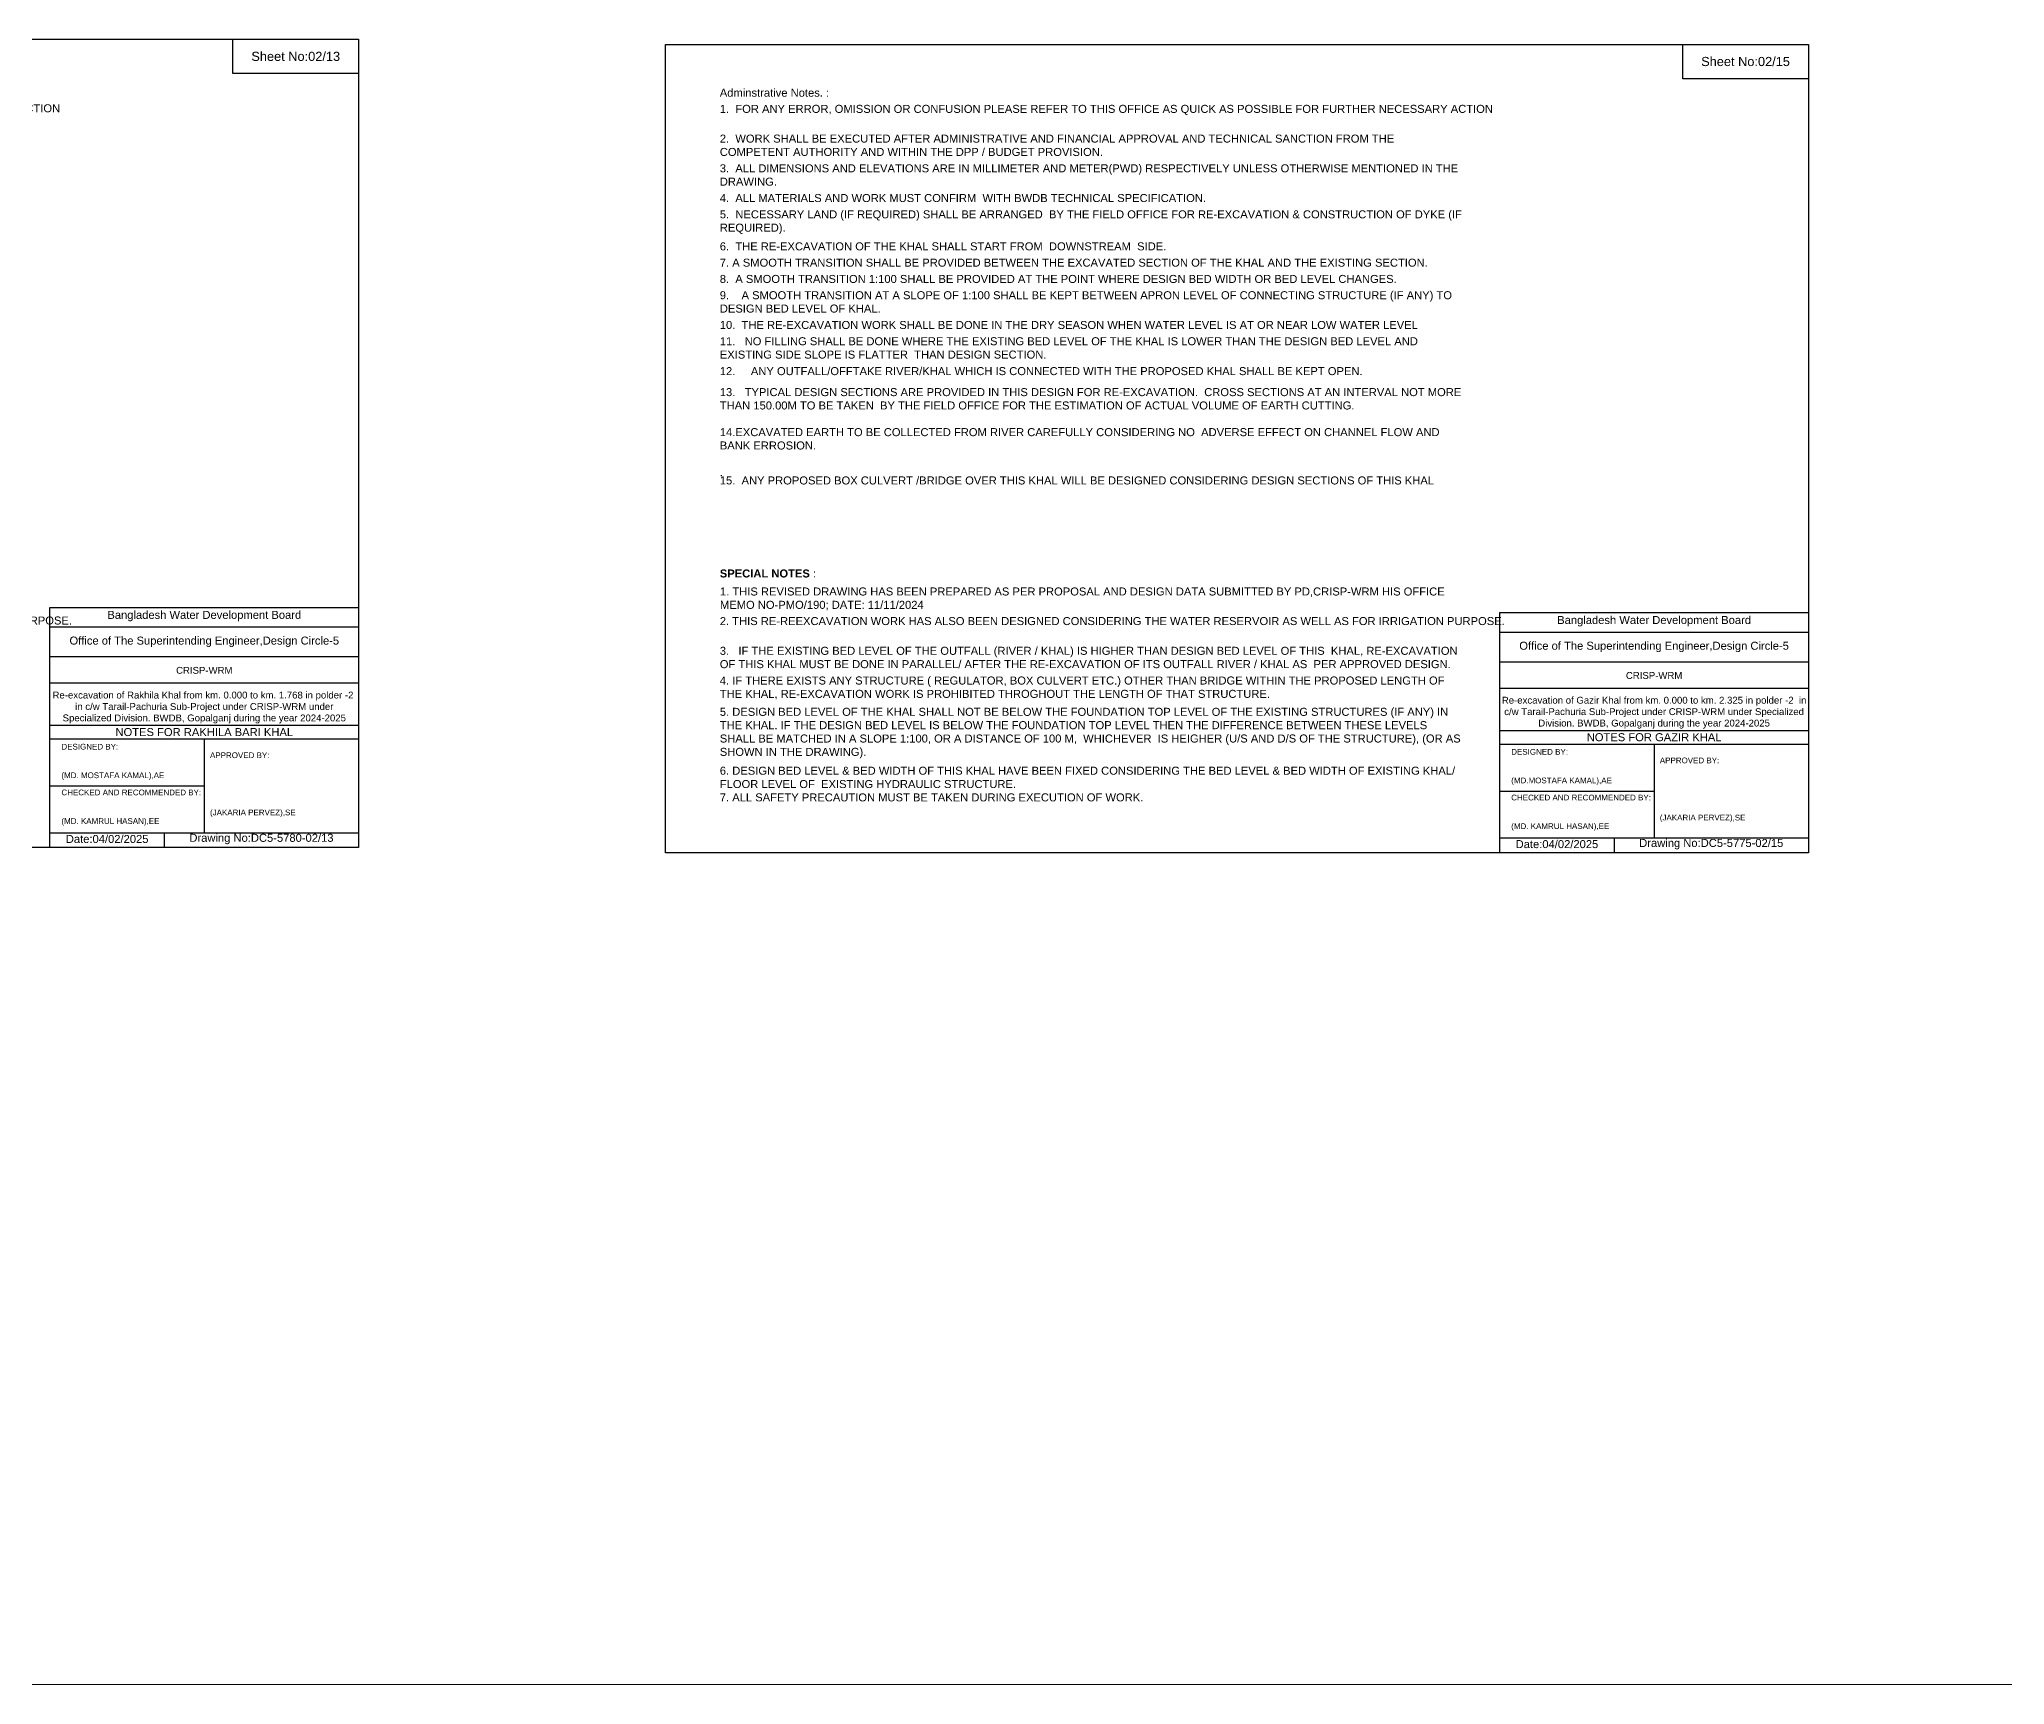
# Model space of a CAD drawing. Header units: inches. Extents: x 85948 to 293477, y -21150 to 8018.
# Drawn here: x 128281 to 142037, y -21150 to -9637 of the extents above; entities that cross this region are included whole.
import ezdxf

# ---------------------------------------------------------------- set-up
doc = ezdxf.new("R2010")
doc.units = ezdxf.units.IN
doc.header["$LTSCALE"] = 7
doc.header["$MEASUREMENT"] = 0
doc.layers.add('Cross Section Labels', color=7, linetype='Continuous', lineweight=9)
doc.styles.get("Standard").update_dxf_attribs({"font": 'arial.ttf'})

msp = doc.modelspace()

# ---------------------------------------------------------------- linework, layer by layer
for points in [[(122516, -9637), (130516, -9637), (130516, -15293), (122516, -15293)], [(129636, -9637), (130516, -9637), (130516, -9877), (129636, -9877)], [(132663, -9673), (140663, -9673), (140663, -15329), (132663, -15329)], [(139783, -9673), (140663, -9673), (140663, -9913), (139783, -9913)]]:
    msp.add_lwpolyline(points, close=True)
for points in [[(128356, -15293), (128356, -13613), (130516, -13613)], [(128356, -13749), (130516, -13749)], [(138503, -15329), (138503, -13649), (140663, -13649)], [(138503, -13785), (140663, -13785)], [(128356, -13957), (130516, -13957)], [(138503, -13993), (140663, -13993)], [(128356, -14141), (130516, -14141)], [(138503, -14177), (140663, -14177)], [(128356, -14437), (130516, -14437)], [(128356, -14533), (130516, -14533)], [(129436, -14533), (129436, -15189)], [(138503, -14473), (140663, -14473)], [(138503, -14569), (140663, -14569)], [(139583, -14569), (139583, -15225)], [(128356, -14861), (129436, -14861)], [(138503, -14897), (139583, -14897)], [(128356, -15189), (130516, -15189)], [(129156, -15189), (129156, -15293)], [(138503, -15225), (140663, -15225)], [(139303, -15225), (139303, -15329)]]:
    msp.add_lwpolyline(points)
at = {"layer": 'Cross Section Labels'}
msp.add_line((293477, -21150), (85948, -21150), dxfattribs=at)

# ---------------------------------------------------------------- texts
at = {"attachment_point": 5}
for s, insert, char_height in [('Sheet No:02/13', (130076, -9757), 64), ('Sheet No:02/15', (140223, -9793), 64), ('Bangladesh Water Development Board', (129436, -13673), 56), ('Bangladesh Water Development Board', (139583, -13709), 56), ('Office of The Superintending Engineer,Design Circle-5', (129436, -13853), 56), ('Office of The Superintending Engineer,Design Circle-5', (139583, -13889), 56)]:
    msp.add_mtext(s, dxfattribs=dict(at, insert=insert, char_height=char_height))
for s, insert, char_height, width, attachment_point in [('Adminstrative Notes. :', (133044, -9983), 56, 5200, 1), ('1.  FOR ANY ERROR, OMISSION OR CONFUSION PLEASE REFER TO THIS OFFICE AS QUICK AS POSSIBLE FOR FURTHER NECESSARY ACTION', (123016, -10092), 56, 5200, 1), ('1.  FOR ANY ERROR, OMISSION OR CONFUSION PLEASE REFER TO THIS OFFICE AS QUICK AS POSSIBLE FOR FURTHER NECESSARY ACTION', (133044, -10096), 56, 5200, 1), ('2.  WORK SHALL BE EXECUTED AFTER ADMINISTRATIVE AND FINANCIAL APPROVAL AND TECHNICAL SANCTION FROM THE COMPETENT AUTHORITY AND WITHIN THE DPP / BUDGET PROVISION. ', (133044, -10304), 56, 5200, 1), ('3.  ALL DIMENSIONS AND ELEVATIONS ARE IN MILLIMETER AND METER(PWD) RESPECTIVELY UNLESS OTHERWISE MENTIONED IN THE DRAWING.', (133044, -10512), 56, 5200, 1), ('4.  ALL MATERIALS AND WORK MUST CONFIRM  WITH BWDB TECHNICAL SPECIFICATION.', (133044, -10720), 56, 5200, 1), ('5.  NECESSARY LAND (IF REQUIRED) SHALL BE ARRANGED  BY THE FIELD OFFICE FOR RE-EXCAVATION & CONSTRUCTION OF DYKE (IF REQUIRED).', (133044, -10834), 56, 5200, 1), ('6.  THE RE-EXCAVATION OF THE KHAL SHALL START FROM  DOWNSTREAM  SIDE.', (133044, -11058), 56, 5200, 1), ('7. A SMOOTH TRANSITION SHALL BE PROVIDED BETWEEN THE EXCAVATED SECTION OF THE KHAL AND THE EXISTING SECTION.', (133044, -11172), 56, 5200, 1), ('8.  A SMOOTH TRANSITION 1:100 SHALL BE PROVIDED AT THE POINT WHERE DESIGN BED WIDTH OR BED LEVEL CHANGES.', (133044, -11286), 56, 5200, 1), ('9.    A SMOOTH TRANSITION AT A SLOPE OF 1:100 SHALL BE KEPT BETWEEN APRON LEVEL OF CONNECTING STRUCTURE (IF ANY) TO DESIGN BED LEVEL OF KHAL.', (133044, -11400), 56, 5200, 1), ('10.  THE RE-EXCAVATION WORK SHALL BE DONE IN THE DRY SEASON WHEN WATER LEVEL IS AT OR NEAR LOW WATER LEVEL', (133044, -11608), 56, 5200, 1), ('11.   NO FILLING SHALL BE DONE WHERE THE EXISTING BED LEVEL OF THE KHAL IS LOWER THAN THE DESIGN BED LEVEL AND EXISTING SIDE SLOPE IS FLATTER  THAN DESIGN SECTION.', (133044, -11722), 56, 5200, 1), ('12.     ANY OUTFALL/OFFTAKE RIVER/KHAL WHICH IS CONNECTED WITH THE PROPOSED KHAL SHALL BE KEPT OPEN.', (133044, -11931), 56, 5200, 1), ('13.   TYPICAL DESIGN SECTIONS ARE PROVIDED IN THIS DESIGN FOR RE-EXCAVATION.  CROSS SECTIONS AT AN INTERVAL NOT MORE THAN 150.00M TO BE TAKEN  BY THE FIELD OFFICE FOR THE ESTIMATION OF ACTUAL VOLUME OF EARTH CUTTING. ^J^J14.EXCAVATED EARTH TO BE COLLECTED FROM RIVER CAREFULLY CONSIDERING NO  ADVERSE EFFECT ON CHANNEL FLOW AND BANK ERROSION.^J^J.', (133044, -12078), 56, 5200, 1), ('15.  ANY PROPOSED BOX CULVERT /BRIDGE OVER THIS KHAL WILL BE DESIGNED CONSIDERING DESIGN SECTIONS OF THIS KHAL', (133044, -12696), 56, 5200, 1), ('{\\fArial|b1|i0|c0|p34;SPECIAL NOTES} :', (133044, -13347), 56, 5200, 1), ('1. THIS REVISED DRAWING HAS BEEN PREPARED AS PER PROPOSAL AND DESIGN DATA SUBMITTED BY PD,CRISP-WRM HIS OFFICE MEMO NO-PMO/190; DATE: 11/11/2024', (133045, -13473), 56, 5200, 1), ('2. THIS RE-REEXCAVATION WORK HAS ALSO BEEN DESIGNED CONSIDERING THE WATER RESERVOIR AS WELL AS FOR IRRIGATION PURPOSE.  ', (123016, -13676), 56, 5200, 1), ('2. THIS RE-REEXCAVATION WORK HAS ALSO BEEN DESIGNED CONSIDERING THE WATER RESERVOIR AS WELL AS FOR IRRIGATION PURPOSE.  ', (133044, -13680), 56, 5200, 1), ('3.   IF THE EXISTING BED LEVEL OF THE OUTFALL (RIVER / KHAL) IS HIGHER THAN DESIGN BED LEVEL OF THIS  KHAL, RE-EXCAVATION OF THIS KHAL MUST BE DONE IN PARALLEL/ AFTER THE RE-EXCAVATION OF ITS OUTFALL RIVER / KHAL AS  PER APPROVED DESIGN.^J', (133044, -13888), 56, 5200, 1), ('CRISP-WRM', (129436, -14053), 48, 2240, 5), ('4. IF THERE EXISTS ANY STRUCTURE ( REGULATOR, BOX CULVERT ETC.) OTHER THAN BRIDGE WITHIN THE PROPOSED LENGTH OF THE KHAL, RE-EXCAVATION WORK IS PROHIBITED THROGHOUT THE LENGTH OF THAT STRUCTURE.', (133044, -14096), 56, 5200, 1), ('CRISP-WRM', (139583, -14089), 48, 2240, 5), ('Re-excavation of Rakhila Khal from km. 0.000 to km. 1.768 in polder -2  in c/w Tarail-Pachuria Sub-Project under CRISP-WRM under Specialized Division. BWDB, Gopalganj during the year 2024-2025', (129436, -14313), 48, 2160, 5), ('Re-excavation of Gazir Khal from km. 0.000 to km. 2.325 in polder -2  in c/w Tarail-Pachuria Sub-Project under CRISP-WRM under Specialized Division. BWDB, Gopalganj during the year 2024-2025', (139583, -14349), 48, 2160, 5), ('5. DESIGN BED LEVEL OF THE KHAL SHALL NOT BE BELOW THE FOUNDATION TOP LEVEL OF THE EXISTING STRUCTURES (IF ANY) IN THE KHAL. IF THE DESIGN BED LEVEL IS BELOW THE FOUNDATION TOP LEVEL THEN THE DIFFERENCE BETWEEN THESE LEVELS SHALL BE MATCHED IN A SLOPE 1:100, OR A DISTANCE OF 100 M,  WHICHEVER  IS HEIGHER (U/S AND D/S OF THE STRUCTURE), (OR AS SHOWN IN THE DRAWING).^J', (133044, -14315), 56, 5200, 1), ('DESIGNED BY:^J^J^J(MD. MOSTAFA KAMAL),AE', (128436, -14693), 40, 1120, 4), ('NOTES FOR RAKHILA BARI KHAL', (129436, -14485), 56, 2240, 5), ('NOTES FOR GAZIR KHAL', (139583, -14521), 56, 2240, 5), ('APPROVED BY:^J^J^J^J^J^J(JAKARIA PERVEZ),SE', (129476, -14853), 40, 1120, 4), ('DESIGNED BY:^J^J^J(MD.MOSTAFA KAMAL),AE', (138583, -14729), 40, 1120, 4), ('APPROVED BY:^J^J^J^J^J^J(JAKARIA PERVEZ),SE', (139623, -14889), 40, 1120, 4), ('6. DESIGN BED LEVEL & BED WIDTH OF THIS KHAL HAVE BEEN FIXED CONSIDERING THE BED LEVEL & BED WIDTH OF EXISTING KHAL/ FLOOR LEVEL OF  EXISTING HYDRAULIC STRUCTURE.\\P7. ALL SAFETY PRECAUTION MUST BE TAKEN DURING EXECUTION OF WORK.', (133044, -14727), 56, 5200, 1), ('CHECKED AND RECOMMENDED BY:^J^J^J(MD. KAMRUL HASAN),EE', (128436, -15013), 40, 1120, 4), ('CHECKED AND RECOMMENDED BY:^J^J^J(MD. KAMRUL HASAN),EE', (138583, -15049), 40, 1120, 4), ('Date:04/02/2025', (128756, -15233), 56, 1120, 5), ('Drawing No:DC5-5780-02/13', (129836, -15233), 56, 1760, 5), ('Date:04/02/2025', (138903, -15269), 56, 1120, 5), ('Drawing No:DC5-5775-02/15', (139983, -15269), 56, 1760, 5)]:
    msp.add_mtext(s, dxfattribs=dict(insert=insert, char_height=char_height, width=width, attachment_point=attachment_point))

doc.saveas('drawing.dxf')
